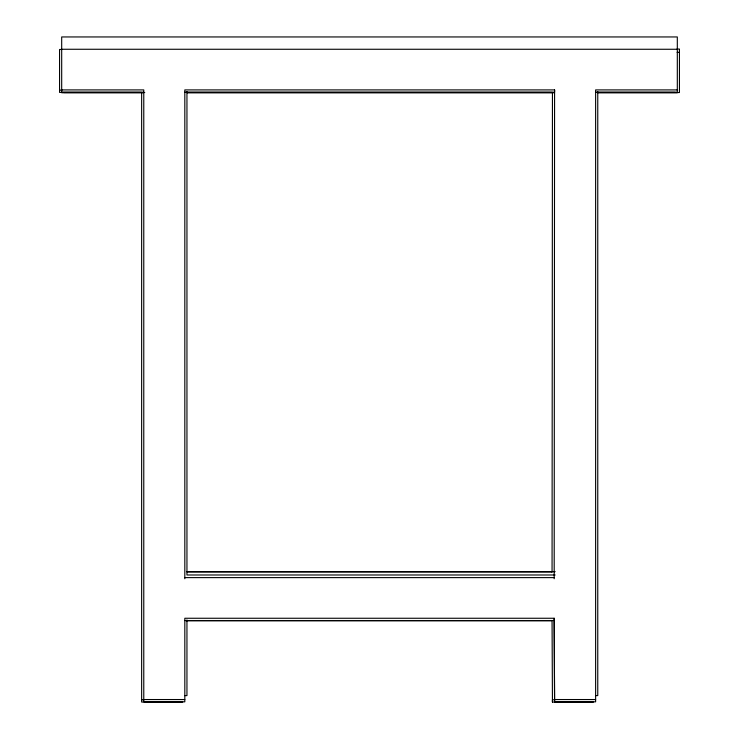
<?xml version="1.0" encoding="UTF-8"?>
<svg xmlns="http://www.w3.org/2000/svg" width="739" height="739" viewBox="0 0 739 739"><rect width="100%" height="100%" fill="white"/><g stroke="black" fill="none" stroke-linecap="round" stroke-linejoin="round"><path stroke-width="1.11" d="M552.061 572.069L552.449 92.412L186.136 92.412M554.185 578.748L554.583 89.909L184.815 89.909L184.815 578.748M677.136 49.042L679.446 49.042L679.446 92.541L597.759 92.541M61.688 49.264L677.312 49.264M61.864 49.485L59.554 49.485L59.554 92.412L141.639 92.412L141.639 702.05L182.681 702.05M677.136 52.34L679.446 52.34M61.688 89.909L143.772 89.909L143.772 701.828L184.815 701.828L184.815 618.257L554.185 618.257L554.583 701.828L595.625 701.828L595.625 89.909L677.312 89.909M59.554 90.13L61.836 90.13M143.772 92.19L61.688 92.19L61.688 36.95L677.312 36.95L677.312 92.19L595.625 92.19M184.815 92.19L554.583 92.19L554.583 89.909M596.946 92.412L675.178 92.412M63.822 92.541L144.761 92.541M186.949 92.541L554.416 92.541M61.688 92.763L142.627 92.763M187.115 92.763L553.437 92.763M597.925 92.763L677.312 92.763M186.949 571.681L555.165 571.681M187.124 571.912L551.876 571.912M555.165 574.988L186.949 574.988L186.949 91.553M184.815 577.612L554.185 577.612M184.815 620.538L554.185 620.538L554.583 701.828M186.145 620.769L552.051 620.769L552.449 702.05L593.491 702.05M184.667 695.593L186.949 695.593L186.949 619.929M595.477 695.593L597.759 695.593L597.759 91.544M143.772 699.537L184.815 699.537M554.583 699.537L595.625 699.537M141.639 699.768L143.92 699.768M554.73 699.768L552.449 699.768L552.449 702.05M554.185 618.257L554.185 620.538"/></g></svg>
